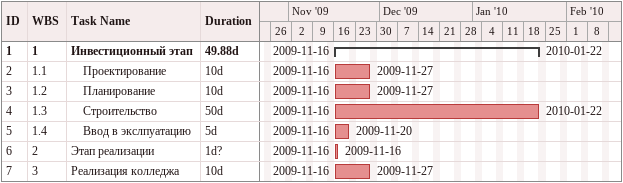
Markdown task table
| ID | WBS | Task | Duration | Start | Finish |
|---|---|---|---|---|---|
| 1 | 1 | **Инвестиционный этап** | 49.88d | 2009-11-16 | 2010-01-22 |
| 2 | 1.1 | Проектирование | 10d | 2009-11-16 | 2009-11-27 |
| 3 | 1.2 | Планирование | 10d | 2009-11-16 | 2009-11-27 |
| 4 | 1.3 | Строительство | 50d | 2009-11-16 | 2010-01-22 |
| 5 | 1.4 | Ввод в экслпуатацию | 5d | 2009-11-16 | 2009-11-20 |
| 6 | 2 | Этап реализации | 1d? | 2009-11-16 | 2009-11-16 |
| 7 | 3 | Реализация колледжа | 10d | 2009-11-16 | 2009-11-27 |
